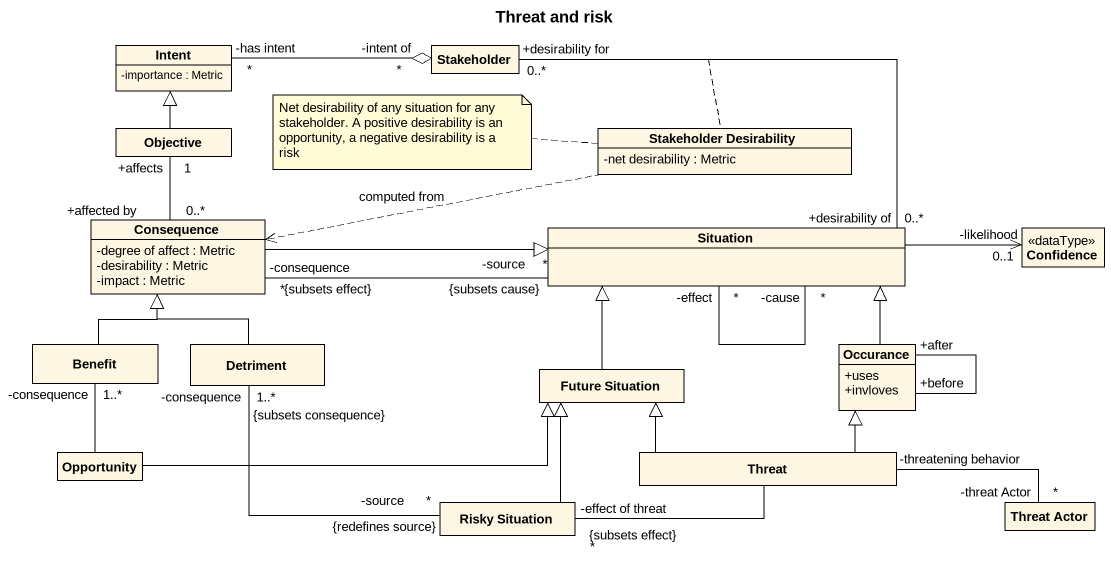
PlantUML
@startuml
title Threat and risk
hide circle
hide empty members
skinparam classAttributeIconSize 0
class Intent {
  -importance : Metric
}
class Stakeholder
class Objective
class "Stakeholder Desirability" as Stakeholder_Desirability {
  -net desirability : Metric
}
class Consequence {
  -degree of affect : Metric
  -desirability : Metric
  -impact : Metric
}
class Situation
class Confidence <<dataType>>
class Benefit
class Detriment
class "Future Situation" as Future_Situation
class Occurance {
  +uses
  +invloves
}
class Opportunity
class Threat
class "Risky Situation" as Risky_Situation
class "Threat Actor" as Threat_Actor
Stakeholder "-intent of\n*" o-left- "-has intent\n*" Intent
Stakeholder "+desirability for\n0..*" -- "+desirability of\n0..*" Situation
(Stakeholder, Situation) .. Stakeholder_Desirability
Objective -up-|> Intent
Stakeholder_Desirability .left.> Consequence : computed from
Consequence "+affected by\n0..*" -up- "+affects\n1" Objective
Consequence "-consequence\n*\n{subsets effect}" -right- "*\n-source\n{subsets cause}" Situation
Consequence -right-|> Situation
Situation "-effect\n*" -- "-cause\n*" Situation
Situation -right-> "-likelihood\n0..1" Confidence
Benefit -up-|> Consequence
Detriment -up-|> Consequence
Detriment "-consequence\n1..*\n{subsets consequence}" -- "-source\n*\n{redefines source}" Risky_Situation
Future_Situation -up-|> Situation
Occurance -up-|> Situation
Occurance "+before" -- "+after" Occurance
Opportunity -up- "-consequence\n1..*" Benefit
Opportunity -right-|> Future_Situation
Threat -left-|> Future_Situation
Threat -up-|> Occurance
Threat -left- "-effect of threat\n{subsets effect}\n*" Risky_Situation
Threat "-threatening behavior" -right- "-threat Actor\n*" Threat_Actor
Risky_Situation -up-|> Future_Situation
note left of Stakeholder_Desirability : Net desirability of any situation for any stakeholder. A positive desirability is an opportunity, a negative desirability is a risk
@enduml
